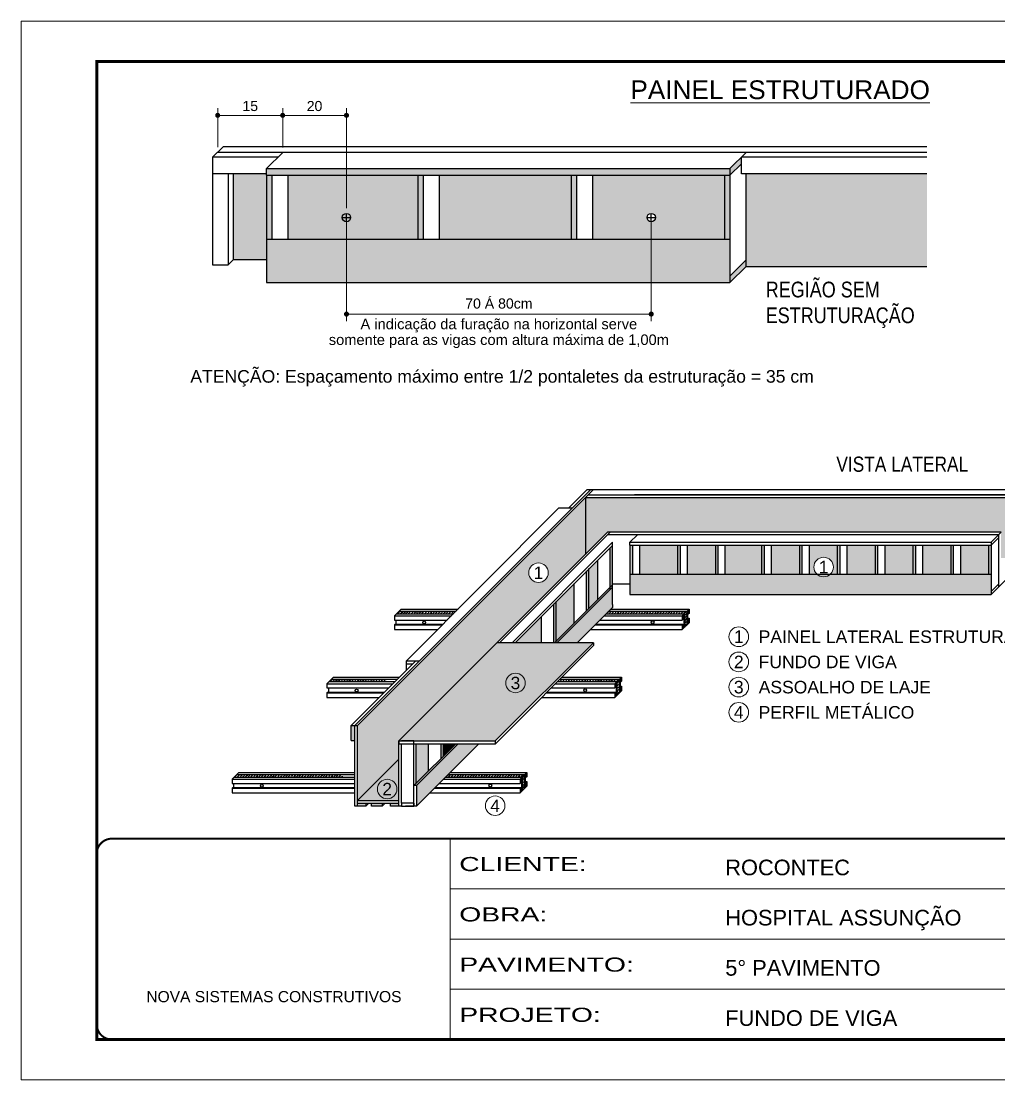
# Model space of a CAD drawing. Extents: x 1635 to 7875, y 358 to 2556.
# Drawn here: x 6390 to 7360, y 1506 to 2556 of the extents above; entities that cross this region are included whole.
import ezdxf
from ezdxf.enums import TextEntityAlignment as Align

# ---------------------------------------------------------------- set-up
doc = ezdxf.new("R2010")
doc.units = 0
doc.linetypes.add('CONTINUO', pattern=[0])
doc.linetypes.add('DASHED', pattern=[0.75, 0.5, -0.25])
for name, color, linetype, lineweight in [('CARIMBO', 255, 'Continuous', 9), ('Demarcação 1', 251, 'Continuous', 9), ('Folhas', 255, 'Continuous', 9), ('SARRAFO DE PRESSAO', 251, 'DASHED', 9)]:
    doc.layers.add(name, color=color, linetype=linetype, lineweight=lineweight)
doc.layers.add('COTA', color=241, linetype='Continuous')
doc.layers.add('Demarcação 2', color=254, linetype='Continuous', lineweight=9, true_color=0xe0e0e0)
doc.styles.add('ARIAL', font='arial.ttf')
doc.styles.add('CESAR1', font='arial.ttf', dxfattribs={"oblique": 15})
doc.styles.get("Standard").update_dxf_attribs({"font": 'arial.ttf'})
doc.styles.add('Tecnologia', font='')
doc.styles.add('texto', font='ARIALN.TTF')
doc.styles.get('Tecnologia').set_extended_font_data('Forgotten Futurist')
doc.dimstyles.new('1x', dxfattribs={"dimtxt": 10, "dimasz": 5, "dimexe": 7, "dimexo": 5, "dimgap": 4, "dimtad": 1, "dimdec": 1, "dimdsep": 46, "dimtxsty": 'Standard', "dimblk": 'DOT', "dimcen": 0.09, "dimclrd": 4, "dimclre": 4, "dimclrt": 2, "dimadec": 0, "dimazin": 2, "dimtfac": 1, "dimtdec": 1, "dimtmove": 0, "dimatfit": 3, "dimldrblk": 'DOT', "dimfxl": 1, "dimtolj": 1, "dimtzin": 0, "dimlwd": 9, "dimlwe": 9, "dimarcsym": 0})
pattern_1 = [(45, (4182.2747, 50195.6014), (0.99436891, 3.64601934), [4.6875, -0.9375, 0, -0.9375])]

# ---------------------------------------------------------------- blocks, each defined once
blk = doc.blocks.new('9999999999')
at = {"color": 30, "linetype": 'CONTINUO'}
for p, q in [((98564.6, 34230.2), (98564.6, 34429.4)), ((98564.6, 34379.6), (99584, 34379.6)), ((98564.6, 34329.8), (99488, 34329.8)), ((98564.6, 34280), (99488, 34280))]:
    blk.add_line(p, q, dxfattribs=at)
at = {"color": 30, "linetype": 'CONTINUO', "const_width": 2}
blk.add_lwpolyline([(99584, 34230.2), (99584, 34414.4, 0.414214), (99569, 34429.4), (98229, 34429.4, 0.414214), (98214, 34414.4), (98214, 34245.2, 0.414214), (98229, 34230.2), (99584, 34230.2)], format="xyb", dxfattribs=at)
at = {"layer": 'Folhas'}
blk.add_lwpolyline([(98139, 34190.2), (99624, 34190.2), (99624, 35240.2), (98139, 35240.2)], close=True, dxfattribs=at)
at = {"layer": 'Folhas', "color": 30, "const_width": 3}
blk.add_lwpolyline([(98214, 34230.2), (99584, 34230.2), (99584, 35200.2), (98214, 35200.2)], close=True, dxfattribs=at)
at = {"color": 7, "linetype": 'Continuous', "ltscale": 5, "style": 'ARIAL'}
for s, height, p in [('ROCONTEC', 15.48, (98837.7, 34393.1)), ('HOSPITAL ASSUNÇÃO', 15.483, (98837.7, 34343.3)), ('5° PAVIMENTO', 15.483, (98837.7, 34293.5)), ('NOVA SISTEMAS CONSTRUTIVOS', 11.059, (98263.2, 34267.2)), ('FUNDO DE VIGA', 15.483, (98837.7, 34243.7))]:
    blk.add_text(s, height=height, dxfattribs=at).set_placement(p)
at = {"layer": 'Folhas', "color": 7, "style": 'Tecnologia', "width": 1.5}
for s, p in [('CLIENTE:', (98573.7, 34397.2)), ('OBRA:', (98573.7, 34347.3)), ('PAVIMENTO:', (98573.7, 34297.5)), ('PROJETO:', (98573.7, 34247.7))]:
    blk.add_text(s, height=14, dxfattribs=at).set_placement(p)
blk = doc.blocks.new('_Dot')
at = {"color": 0, "linetype": 'ByBlock', "lineweight": -2}
blk.add_line((-0.5, 0), (-1, 0), dxfattribs=at)
at = {"color": 0, "linetype": 'ByBlock', "const_width": 0.5}
blk.add_lwpolyline([(-0.25, 0, 1), (0.25, 0, 1)], format="xyb", close=True, dxfattribs=at)
blk = doc.blocks.new('*D44')
at = {"layer": 'COTA', "color": 4, "lineweight": 9, "transparency": 16777216}
for p, q in [((6584.8, 2431.5), (6584.8, 2469.9)), ((6649.3, 2431.1), (6649.3, 2469.9)), ((6589.8, 2462.9), (6644.3, 2462.9))]:
    blk.add_line(p, q, dxfattribs=at)
at = {"layer": 'Defpoints', "color": 0, "transparency": 16777216}
for p in [(6649.3, 2462.9), (6584.8, 2426.5), (6649.3, 2426.1)]:
    blk.add_point(p, dxfattribs=at)
at = {"layer": 'COTA', "color": 4, "lineweight": 9, "transparency": 16777216, "xscale": 5, "yscale": 5, "zscale": 5, "rotation": 180}
blk.add_blockref('_Dot', (6584.8, 2462.9), dxfattribs=at)
at = {"layer": 'COTA', "color": 4, "lineweight": 9, "transparency": 16777216, "xscale": 5, "yscale": 5, "zscale": 5}
blk.add_blockref('_Dot', (6649.3, 2462.9), dxfattribs=at)
at = {"layer": 'COTA', "color": 2, "transparency": 16777216, "insert": (6617.1, 2472.1), "char_height": 10, "attachment_point": 5}
blk.add_mtext('\\A1;15', dxfattribs=at)
blk = doc.blocks.new('*D45')
at = {"layer": 'COTA', "color": 4, "lineweight": 9, "transparency": 16777216}
for p, q in [((6649.3, 2431.1), (6649.3, 2469.9)), ((6712.6, 2370.7), (6712.6, 2469.9)), ((6654.3, 2462.9), (6707.6, 2462.9))]:
    blk.add_line(p, q, dxfattribs=at)
at = {"layer": 'Defpoints', "color": 0, "transparency": 16777216}
for p in [(6712.6, 2462.9), (6649.3, 2426.1), (6712.6, 2365.7)]:
    blk.add_point(p, dxfattribs=at)
at = {"layer": 'COTA', "color": 4, "lineweight": 9, "transparency": 16777216, "xscale": 5, "yscale": 5, "zscale": 5, "rotation": 180}
blk.add_blockref('_Dot', (6649.3, 2462.9), dxfattribs=at)
at = {"layer": 'COTA', "color": 4, "lineweight": 9, "transparency": 16777216, "xscale": 5, "yscale": 5, "zscale": 5}
blk.add_blockref('_Dot', (6712.6, 2462.9), dxfattribs=at)
at = {"layer": 'COTA', "color": 2, "transparency": 16777216, "insert": (6680.9, 2472.1), "char_height": 10, "attachment_point": 5}
blk.add_mtext('\\A1;20', dxfattribs=at)
blk = doc.blocks.new('*D46')
at = {"layer": 'COTA', "color": 4, "lineweight": 9, "transparency": 16777216}
for p, q in [((6712.6, 2360.7), (6712.6, 2258.8)), ((7015, 2360.7), (7015, 2258.8)), ((6717.6, 2265.8), (7010, 2265.8))]:
    blk.add_line(p, q, dxfattribs=at)
at = {"layer": 'Defpoints', "color": 0, "transparency": 16777216}
for p in [(6712.6, 2365.7), (7015, 2365.7), (7015, 2265.8)]:
    blk.add_point(p, dxfattribs=at)
at = {"layer": 'COTA', "color": 4, "lineweight": 9, "transparency": 16777216, "xscale": 5, "yscale": 5, "zscale": 5, "rotation": 180}
blk.add_blockref('_Dot', (6712.6, 2265.8), dxfattribs=at)
at = {"layer": 'COTA', "color": 4, "lineweight": 9, "transparency": 16777216, "xscale": 5, "yscale": 5, "zscale": 5}
blk.add_blockref('_Dot', (7015, 2265.8), dxfattribs=at)
at = {"layer": 'COTA', "color": 2, "transparency": 16777216, "insert": (6863.8, 2276.2), "char_height": 10, "attachment_point": 5}
blk.add_mtext('\\A1;70 Á 80cm', dxfattribs=at)

msp = doc.modelspace()

# ---------------------------------------------------------------- hatches: boundary and pattern name
for points in [[(7104.46, 2414.93), (7104.46, 2421.31), (7093.11, 2410.05), (7093.11, 2403.67)], [(6935.51, 2339.96), (6940.84, 2339.96), (6940.84, 2403.67), (6935.51, 2403.67)], [(6720.98, 1857.79), (6717.31, 1857.79), (6717.31, 1842.94), (6720.98, 1842.94)]]:
    msp.add_hatch(color=256).paths.add_polyline_path(points)
at = {"linetype": 'ByBlock', "ltscale": 2}
for points in [[(7093.11, 2410.05), (6633.06, 2410.05), (6633.06, 2403.67), (7093.11, 2403.67)], [(6632.95, 2339.96), (6638.27, 2339.96), (6638.27, 2403.56), (6632.95, 2403.56)], [(6783.13, 2339.96), (6788.45, 2339.96), (6788.45, 2403.56), (6783.13, 2403.56)], [(6974.08, 1992.47), (6976.43, 1994.82), (6976.43, 2036.26), (6974.08, 2033.91)], [(6993.73, 2007.71), (6996.17, 2007.71), (6996.17, 2036.42), (6993.73, 2036.42)], [(7041.01, 2007.71), (7043.45, 2007.71), (7043.45, 2036.42), (7041.01, 2036.42)], [(7078.54, 2007.71), (7080.98, 2007.71), (7080.98, 2036.42), (7078.54, 2036.42)], [(7124.47, 2007.71), (7126.91, 2007.71), (7126.91, 2036.42), (7124.47, 2036.42)], [(7162.01, 2007.71), (7164.44, 2007.71), (7164.44, 2036.42), (7162.01, 2036.42)], [(7199.54, 2007.71), (7201.98, 2007.71), (7201.98, 2036.42), (7199.54, 2036.42)], [(7237.07, 2007.7), (7239.51, 2007.7), (7239.51, 2036.42), (7237.07, 2036.42)], [(7274.61, 2007.7), (7277.04, 2007.7), (7277.04, 2036.42), (7274.61, 2036.42)], [(7312.14, 2007.7), (7314.58, 2007.7), (7314.58, 2036.42), (7312.14, 2036.42)], [(7349.67, 2007.7), (7352.11, 2007.7), (7352.11, 2036.42), (7349.67, 2036.42)], [(6950.74, 1971.61), (6953.09, 1973.96), (6953.09, 2013.26), (6950.74, 2010.9)], [(6974.19, 1992.58), (6974.19, 1995.05), (6920.79, 1941.66), (6920.79, 1939.77), (6921.38, 1939.77)], [(6920.68, 1980.51), (6918.33, 1978.16), (6918.33, 1939.66), (6920.68, 1939.66)], [(6823.52, 1839.64), (6820.95, 1839.64), (6779.5, 1798.18), (6782.06, 1798.18)], [(6806.31, 1825), (6808.66, 1827.35), (6808.66, 1839.53), (6806.31, 1839.53)]]:
    msp.add_hatch(color=256, dxfattribs=at).paths.add_polyline_path(points)
h = msp.add_hatch(color=256)
h.paths.add_polyline_path([(7093.11, 2303.42), (7093.11, 2297.04), (7109.34, 2313.14), (7109.34, 2319.51)])
h.paths.add_polyline_path([(7087.79, 2339.96), (7093.11, 2339.96), (7093.11, 2403.67), (7087.79, 2403.67)])
at = {"linetype": 'Continuous', "ltscale": 1.5}
h = msp.add_hatch(dxfattribs=at)
h.set_pattern_fill('ANSI36', color=256, scale=15, style=0)
h.set_pattern_definition(pattern_1)
h.paths.add_polyline_path([(6764.74, 1971.09), (6762.24, 1968.59), (6818.8, 1968.59), (6821.29, 1971.09)])
h = msp.add_hatch(dxfattribs=at)
h.set_pattern_fill('ANSI36', color=256, scale=15, style=0)
h.set_pattern_definition(pattern_1)
h.paths.add_polyline_path([(7050.43, 1971.09), (6972.7, 1971.09), (6970.2, 1968.59), (7047.93, 1968.59)])
h.paths.add_polyline_path([(7050.43, 1971.09), (7047.93, 1968.59), (7047.93, 1954.97), (7050.43, 1957.48)])
h = msp.add_hatch(dxfattribs=at)
h.set_pattern_fill('ANSI36', color=256, scale=15, style=0)
h.set_pattern_definition(pattern_1)
h.paths.add_polyline_path([(6697.76, 1903.72), (6695.26, 1901.22), (6751.82, 1901.22), (6754.32, 1903.72)])
h = msp.add_hatch(dxfattribs=at)
h.set_pattern_fill('ANSI36', color=256, scale=15, style=0)
h.set_pattern_definition(pattern_1)
h.paths.add_polyline_path([(6983.45, 1903.72), (6980.95, 1901.22), (6980.95, 1887.6), (6983.45, 1890.11)])
h.paths.add_polyline_path([(6924.45, 1903.72), (6921.94, 1901.22), (6980.95, 1901.22), (6983.45, 1903.72)])
h = msp.add_hatch(dxfattribs=at)
h.set_pattern_fill('ANSI36', color=256, scale=15, style=0)
h.set_pattern_definition(pattern_1)
h.paths.add_polyline_path([(6603.69, 1809.1), (6601.18, 1806.59), (6708.66, 1806.59), (6708.66, 1809.1)])
h = msp.add_hatch(dxfattribs=at)
h.set_pattern_fill('ANSI36', color=256, scale=15, style=0)
h.set_pattern_definition(pattern_1)
h.paths.add_polyline_path([(6889.38, 1809.1), (6886.87, 1806.59), (6886.87, 1792.98), (6889.38, 1795.49)])
h.paths.add_polyline_path([(6813.28, 1809.1), (6810.77, 1806.59), (6886.87, 1806.59), (6889.38, 1809.1)])
at = {"linetype": 'ByBlock', "ltscale": 2}
h = msp.add_hatch(color=256, dxfattribs=at)
h.paths.add_polyline_path([(6731.76, 1780.8), (6723.54, 1780.8), (6723.54, 1777.89), (6731.76, 1777.89)])
h.paths.add_polyline_path([(6748.06, 1780.8), (6737.27, 1780.8), (6737.27, 1777.89), (6748.06, 1777.89)])
h.paths.add_polyline_path([(6764.61, 1780.8), (6756.39, 1780.8), (6756.39, 1777.89), (6764.61, 1777.89)])
at = {"layer": 'Demarcação 1'}
h = msp.add_hatch(color=256, dxfattribs=at)
h.paths.add_polyline_path([(6743.27, 1794.7, 1), (6762.63, 1794.7, 1)], flags=17)
h.paths.add_polyline_path([(6764.61, 1842.4), (6949.65, 2027.45), (6949.65, 2083.92), (6949.65, 2083.92), (6723.54, 1857.81), (6723.54, 1783.37), (6764.61, 1824.44)])
h.paths.add_polyline_path([(6893.47, 2009.24, -1), (6912.82, 2009.24, -1)], flags=16)
h.paths.add_polyline_path([(6745.07, 1785.45), (6760.83, 1785.45), (6760.83, 1804.01), (6745.07, 1804.01)], flags=24)
h.paths.add_polyline_path([(6895.27, 1999.99), (6911.02, 1999.99), (6911.02, 2018.54), (6895.27, 2018.54)], flags=24)
msp.add_hatch(color=256, dxfattribs=at).paths.add_polyline_path([(6949.65, 2027.45), (6971.59, 2049.38), (7362.15, 2049.38), (7362.15, 2023.76), (7381.37, 2023.76), (7381.37, 2083.92), (6949.65, 2083.92)])
h = msp.add_hatch(color=256, dxfattribs=at)
h.paths.add_polyline_path([(6723.54, 1783.37), (6764.61, 1783.37), (6764.61, 1824.44)])
h.paths.add_polyline_path([(6743.27, 1794.7, -1), (6762.63, 1794.7, -1)], flags=16)
h.paths.add_polyline_path([(6745.07, 1785.45), (6760.83, 1785.45), (6760.83, 1804.01), (6745.07, 1804.01)], flags=24)
at = {"layer": 'Demarcação 2'}
for points in [[(6633.06, 2403.68), (6633.06, 2403.68), (6633.06, 2404.74), (6600.06, 2404.74), (6600.06, 2319.52), (6633.06, 2319.51)], [(7109.34, 2404.74), (7109.34, 2313.14), (7288.62, 2313.13), (7288.62, 2404.74)], [(6654.61, 2339.96), (6783.24, 2339.96), (6783.24, 2403.67), (6654.61, 2403.67)], [(6804.79, 2339.96), (6935.51, 2339.96), (6935.51, 2403.67), (6804.79, 2403.67)], [(7093.11, 2339.96), (6633.06, 2339.96), (6633.06, 2303.42), (6633.06, 2297.05), (7093.11, 2297.04)], [(7003.7, 2007.71), (7041.11, 2007.71), (7041.11, 2036.53), (7003.7, 2036.53)], [(7050.98, 2007.71), (7078.65, 2007.71), (7078.65, 2036.53), (7050.98, 2036.53)], [(7088.51, 2007.71), (7124.58, 2007.71), (7124.58, 2036.53), (7088.51, 2036.53)], [(7134.45, 2007.71), (7162.11, 2007.71), (7162.11, 2036.53), (7134.45, 2036.53)], [(7209.51, 2007.71), (7237.18, 2007.7), (7237.18, 2036.53), (7209.51, 2036.53)], [(7247.05, 2007.7), (7274.71, 2007.7), (7274.71, 2036.53), (7247.05, 2036.53)], [(7284.58, 2007.7), (7312.25, 2007.7), (7312.25, 2036.53), (7284.58, 2036.53)], [(7322.11, 2007.7), (7349.78, 2007.7), (7349.78, 2036.53), (7322.11, 2036.53)], [(6953.2, 1974.07), (6961.87, 1982.73), (6961.87, 2021.7), (6953.2, 2013.03)], [(7352.22, 2007.7), (7192.55, 2007.71, -0.3830345), (7179.62, 2007.71), (6993.84, 2007.71), (6993.84, 1987.71), (7352.22, 1987.7)], [(6920.79, 1941.66), (6938.53, 1959.4), (6938.53, 1998.36), (6920.79, 1980.62)], [(6976.54, 1977.85), (6976.54, 1994.93), (6921.38, 1939.77), (6941.38, 1939.77), (6976.53, 1974.92)], [(6879.94, 1939.77), (6906.12, 1939.77), (6906.12, 1965.95)], [(6781.85, 1800.54), (6794.09, 1812.78), (6794.09, 1839.64), (6781.85, 1839.64)], [(6843.82, 1839.64), (6838.33, 1839.64), (6823.52, 1839.64), (6782.06, 1798.18), (6782.06, 1777.89)], [(6808.77, 1827.46), (6820.95, 1839.64), (6808.77, 1839.64)]]:
    msp.add_hatch(color=256, dxfattribs=at).paths.add_polyline_path(points)
h = msp.add_hatch(color=256, dxfattribs=at)
h.paths.add_polyline_path([(7010.84, 2361.5, -1), (7019.2, 2361.5, -1)], flags=16)
h.paths.add_polyline_path([(6957.06, 2339.96), (7087.79, 2339.96), (7087.79, 2403.67), (6957.06, 2403.67)])
h = msp.add_hatch(color=256, dxfattribs=at)
h.paths.add_polyline_path([(7195.76, 2014.91, -1), (7176.41, 2014.91, -1)], flags=16)
h.paths.add_polyline_path([(7178.21, 2005.65), (7193.96, 2005.65), (7193.96, 2024.21), (7178.21, 2024.21)], flags=24)
h.paths.add_polyline_path([(7171.98, 2007.71), (7199.65, 2007.71), (7199.65, 2036.53), (7171.98, 2036.53)])
h = msp.add_hatch(color=256, dxfattribs=at)
h.paths.add_polyline_path([(6764.61, 1842.4), (6767.18, 1842.4), (6779.5, 1842.4), (6860.25, 1842.4), (6957.61, 1939.77), (6861.97, 1939.77)])
h.paths.add_polyline_path([(6872.35, 1890.39), (6888.21, 1890.39), (6888.21, 1909.27), (6872.35, 1909.27)], flags=24)

# ---------------------------------------------------------------- linework, layer by layer
at = {"linetype": 'ByBlock', "ltscale": 2}
for p, q in [((6579.63, 2421.31), (6590.07, 2431.75)), ((6649.28, 2426.14), (6633.06, 2410.05)), ((7109.34, 2426.14), (7093.11, 2410.05)), ((6579.63, 2421.31), (6579.63, 2404.74)), ((7104.46, 2404.74), (7104.46, 2421.31)), ((6579.63, 2404.74), (6579.63, 2314.68)), ((6595.23, 2404.74), (6595.23, 2314.68)), ((6600.06, 2404.74), (6600.06, 2319.52)), ((6633.06, 2410.05), (7093.11, 2410.05)), ((6633.06, 2403.68), (6633.06, 2410.05)), ((7104.46, 2414.93), (7093.11, 2403.67)), ((7093.11, 2410.05), (7093.11, 2297.04)), ((7109.34, 2313.14), (7109.34, 2404.74)), ((6633.06, 2403.68), (6633.06, 2297.05)), ((6633.06, 2403.68), (6633.06, 2303.42)), ((6633.06, 2403.67), (7093.11, 2403.67)), ((6638.38, 2403.68), (6638.38, 2339.96)), ((6654.61, 2339.96), (6654.61, 2403.68)), ((6783.24, 2403.68), (6783.24, 2339.96)), ((6788.57, 2403.68), (6788.57, 2339.96)), ((6804.79, 2339.96), (6804.79, 2403.68)), ((6935.51, 2403.67), (6935.51, 2339.96)), ((6940.84, 2403.67), (6940.84, 2339.96)), ((6957.06, 2339.96), (6957.06, 2403.67)), ((7087.79, 2403.67), (7087.79, 2339.96)), ((6595.23, 2314.68), (6600.06, 2319.52)), ((6633.06, 2319.51), (6600.06, 2319.52)), ((6633.06, 2319.51), (6600.06, 2319.51)), ((7109.34, 2319.51), (7093.11, 2303.42)), ((7109.34, 2313.14), (7093.11, 2297.04)), ((6864.54, 1939.77), (6974.15, 2049.38)), ((7359.65, 2046.82), (7362.15, 2049.38)), ((7001.27, 2046.82), (6993.84, 2039.45)), ((6993.84, 2039.45), (7352.22, 2039.45)), ((6993.84, 2036.53), (6993.84, 2039.45)), ((7359.65, 2046.82), (7352.22, 2039.45)), ((7359.65, 2043.9), (7352.22, 2036.53)), ((7352.22, 2039.45), (7352.22, 2036.53)), ((7359.65, 2046.82), (7359.65, 1995.07)), ((6974.19, 1992.58), (6974.19, 2034.02)), ((6976.54, 1977.85), (6976.54, 2036.37)), ((6993.84, 2036.53), (7352.22, 2036.53)), ((6993.84, 2036.53), (6993.84, 1987.71)), ((6993.84, 2036.53), (6993.84, 2007.71)), ((6996.28, 2036.53), (6996.28, 2007.71)), ((7003.7, 2007.71), (7003.7, 2036.53)), ((7041.11, 2036.53), (7041.11, 2007.71)), ((7043.55, 2036.53), (7043.55, 2007.71)), ((7050.98, 2007.71), (7050.98, 2036.53)), ((7078.65, 2036.53), (7078.65, 2007.71)), ((7081.09, 2036.53), (7081.09, 2007.71)), ((7088.51, 2007.71), (7088.51, 2036.53)), ((7124.58, 2036.53), (7124.58, 2007.71)), ((7127.02, 2036.53), (7127.02, 2007.71)), ((7134.45, 2007.71), (7134.45, 2036.53)), ((7162.11, 2036.53), (7162.11, 2007.71)), ((7164.55, 2036.53), (7164.55, 2007.71)), ((7171.98, 2007.71), (7171.98, 2036.53)), ((7199.65, 2036.53), (7199.65, 2007.71)), ((7202.08, 2036.53), (7202.08, 2007.71)), ((7209.51, 2007.71), (7209.51, 2036.53)), ((7237.18, 2036.53), (7237.18, 2007.7)), ((7239.62, 2036.53), (7239.62, 2007.7)), ((7247.05, 2007.7), (7247.05, 2036.53)), ((7274.71, 2036.53), (7274.71, 2007.7)), ((7277.15, 2036.53), (7277.15, 2007.7)), ((7284.58, 2007.7), (7284.58, 2036.53)), ((7312.25, 2036.53), (7312.25, 2007.7)), ((7314.68, 2036.53), (7314.68, 2007.7)), ((7322.11, 2007.7), (7322.11, 2036.53)), ((7349.78, 2036.53), (7349.78, 2007.7)), ((7352.22, 2036.53), (7352.22, 1987.7)), ((6961.87, 1982.73), (6961.87, 2021.7)), ((6950.85, 1971.72), (6950.85, 2011.01)), ((6953.2, 1974.07), (6953.2, 2013.36)), ((6976.54, 1997.41), (6918.9, 1939.77)), ((6938.53, 1959.4), (6938.53, 1998.69)), ((6993.84, 1997.99), (6976.54, 1997.99)), ((7359.65, 1997.99), (7352.22, 1990.62)), ((7359.65, 1995.07), (7352.22, 1987.7)), ((7366.2, 2001.58), (7355.82, 1991.28)), ((7362.15, 1997.56), (7359.65, 1995.07)), ((6918.44, 1939.77), (6918.44, 1978.27)), ((6920.79, 1939.77), (6920.79, 1980.62)), ((6976.54, 1977.85), (6976.53, 1974.92)), ((6760.17, 1966.52), (6760.17, 1962.32)), ((6760.17, 1966.52), (6803.41, 1966.52)), ((6760.17, 1966.52), (6816.75, 1966.52)), ((6762.24, 1968.59), (6818.8, 1968.59)), ((6764.74, 1971.09), (6821.29, 1971.09)), ((6766.81, 1973.16), (6823.35, 1973.16)), ((6968.13, 1966.52), (7045.86, 1966.52)), ((6970.2, 1968.59), (7047.93, 1968.59)), ((6972.7, 1971.09), (7050.43, 1971.09)), ((6974.77, 1973.16), (7052.5, 1973.16)), ((7045.86, 1966.52), (7045.86, 1962.32)), ((7046.5, 1966.24), (7046.5, 1962.96)), ((7047.3, 1967.05), (7047.3, 1955.12)), ((7047.93, 1968.59), (7047.93, 1954.97)), ((7050.43, 1971.09), (7050.43, 1957.48)), ((7051.06, 1970.8), (7051.06, 1958.88)), ((7051.06, 1968.34), (7051.88, 1968.34)), ((7051.06, 1964.1), (7052.5, 1964.1)), ((7051.88, 1971.62), (7051.88, 1968.34)), ((6760.17, 1962.32), (6812.58, 1962.32)), ((6760.17, 1957.45), (6807.74, 1957.45)), ((6760.81, 1958.09), (6808.37, 1958.09)), ((6761.61, 1962.32), (6761.61, 1958.09)), ((6959.06, 1957.45), (7045.86, 1957.45)), ((6959.7, 1958.09), (7046.5, 1958.09)), ((6963.93, 1962.32), (7045.86, 1962.32)), ((7046.5, 1955.12), (7047.3, 1955.12)), ((7051.06, 1963.47), (7051.88, 1963.47)), ((7051.06, 1959.7), (7051.88, 1959.7)), ((7051.88, 1963.47), (7051.88, 1959.7)), ((6760.17, 1952.9), (6789.88, 1952.9)), ((6760.17, 1952.9), (6803.21, 1952.9)), ((6954.51, 1952.9), (7045.86, 1952.9)), ((6957.73, 1939.77), (6957.73, 1937)), ((6772.31, 1912.8), (6772.31, 1921.82)), ((6772.31, 1918.9), (6778.41, 1918.9)), ((6695.26, 1901.22), (6760.72, 1901.22)), ((6697.76, 1903.72), (6763.23, 1903.72)), ((6699.83, 1905.79), (6765.3, 1905.79)), ((6921.92, 1901.22), (6980.95, 1901.22)), ((6924.43, 1903.72), (6983.45, 1903.72)), ((6926.5, 1905.79), (6985.52, 1905.79)), ((6980.95, 1901.22), (6980.95, 1887.6)), ((6983.45, 1903.72), (6983.45, 1890.11)), ((6984.08, 1903.43), (6984.08, 1891.51)), ((6984.08, 1900.97), (6984.9, 1900.97)), ((6984.9, 1904.25), (6984.9, 1900.97)), ((6693.19, 1899.15), (6736.43, 1899.15)), ((6693.19, 1899.15), (6758.66, 1899.15)), ((6693.19, 1899.15), (6693.19, 1894.95)), ((6693.19, 1894.95), (6754.46, 1894.95)), ((6693.19, 1890.08), (6749.59, 1890.08)), ((6693.83, 1890.72), (6750.23, 1890.72)), ((6694.63, 1894.95), (6694.63, 1890.72)), ((6910.79, 1890.08), (6978.88, 1890.08)), ((6911.43, 1890.72), (6979.52, 1890.72)), ((6915.66, 1894.95), (6978.88, 1894.95)), ((6919.86, 1899.15), (6978.88, 1899.15)), ((6978.88, 1899.15), (6978.88, 1894.95)), ((6979.52, 1898.87), (6979.52, 1895.59)), ((6980.32, 1899.68), (6980.32, 1887.75)), ((6984.08, 1896.73), (6985.52, 1896.73)), ((6984.08, 1896.1), (6984.9, 1896.1)), ((6984.08, 1892.33), (6984.9, 1892.33)), ((6984.9, 1896.1), (6984.9, 1892.33)), ((6693.19, 1885.53), (6722.9, 1885.53)), ((6693.19, 1885.53), (6745.04, 1885.53)), ((6906.24, 1885.53), (6978.88, 1885.53)), ((6979.52, 1887.75), (6980.32, 1887.75)), ((6717.31, 1842.94), (6717.31, 1857.79)), ((6720.98, 1857.8), (6723.54, 1857.8)), ((6717.31, 1842.94), (6720.98, 1842.94)), ((6764.61, 1842.4), (6767.18, 1842.4)), ((6770.39, 1839.64), (6838.33, 1839.64)), ((6779.5, 1780.8), (6779.5, 1839.64)), ((6781.85, 1800.54), (6781.85, 1839.5)), ((6794.09, 1812.78), (6794.09, 1839.64)), ((6806.41, 1825.1), (6806.41, 1839.64)), ((6808.77, 1827.46), (6808.77, 1839.64)), ((6860.25, 1842.4), (6860.25, 1839.64)), ((6601.18, 1806.59), (6720.98, 1806.59)), ((6603.69, 1809.1), (6720.98, 1809.1)), ((6605.76, 1811.17), (6720.98, 1811.17)), ((6810.77, 1806.59), (6886.87, 1806.59)), ((6813.28, 1809.1), (6889.38, 1809.1)), ((6815.34, 1811.17), (6891.45, 1811.17)), ((6886.87, 1806.59), (6886.87, 1792.98)), ((6889.38, 1809.1), (6889.38, 1795.49)), ((6890, 1808.81), (6890, 1796.88)), ((6890, 1806.35), (6890.82, 1806.35)), ((6890.82, 1809.63), (6890.82, 1806.35)), ((6599.12, 1804.52), (6695.32, 1804.52)), ((6599.12, 1804.52), (6720.98, 1804.52)), ((6599.12, 1804.52), (6599.12, 1800.33)), ((6599.12, 1800.33), (6720.98, 1800.33)), ((6599.75, 1796.1), (6720.98, 1796.1)), ((6600.56, 1800.33), (6600.56, 1796.1)), ((6800.28, 1796.1), (6885.44, 1796.1)), ((6804.51, 1800.33), (6884.8, 1800.33)), ((6808.7, 1804.52), (6884.8, 1804.52)), ((6884.8, 1804.52), (6884.8, 1800.33)), ((6885.44, 1804.25), (6885.44, 1800.97)), ((6886.25, 1805.05), (6886.25, 1793.13)), ((6890, 1802.1), (6891.45, 1802.1)), ((6890, 1801.48), (6890.82, 1801.48)), ((6890, 1797.7), (6890.82, 1797.7)), ((6890.82, 1801.48), (6890.82, 1797.7)), ((6599.12, 1795.46), (6720.98, 1795.46)), ((6599.12, 1790.91), (6695.32, 1790.91)), ((6599.12, 1790.91), (6720.98, 1790.91)), ((6795.09, 1790.91), (6884.8, 1790.91)), ((6799.64, 1795.46), (6884.8, 1795.46)), ((6885.44, 1793.13), (6886.25, 1793.13)), ((6779.5, 1780.8), (6779.5, 1777.89))]:
    msp.add_line(p, q, dxfattribs=at)
for p, q in [((7288.62, 2426.14), (6584.46, 2426.14)), ((7288.62, 2431.75), (6590.07, 2431.75)), ((6644.41, 2421.31), (6579.63, 2421.31)), ((7288.62, 2421.31), (7104.46, 2421.31)), ((6633.06, 2404.74), (6579.63, 2404.74)), ((7288.62, 2404.74), (7104.46, 2404.74)), ((6632.93, 2339.96), (7093.11, 2339.96)), ((6579.63, 2314.68), (6595.23, 2314.68)), ((6633.06, 2297.05), (7093.11, 2297.04)), ((6954.7, 2091.53), (6720.98, 1857.8)), ((6957.27, 2091.53), (6723.54, 1857.8)), ((6951.04, 2091.53), (6932.95, 2073.44)), ((7388.98, 2091.53), (6951.04, 2091.53)), ((6949.65, 2083.92), (7381.37, 2083.92)), ((6949.65, 2083.92), (6949.65, 2027.45)), ((6952.22, 2086.48), (7383.93, 2086.48)), ((7383.93, 2086.48), (6998.32, 2086.48)), ((6923.05, 2073.44), (6772.31, 1921.82)), ((6936.61, 2073.44), (6923.05, 2073.44)), ((6971.59, 2049.38), (6764.61, 1842.4)), ((7362.15, 2049.38), (6971.59, 2049.38)), ((6876.86, 1939.77), (6976.54, 2039.45)), ((7359.65, 2046.82), (6971.59, 2046.82)), ((6976.54, 1987.7), (6976.54, 2039.45)), ((6879.94, 1939.77), (6976.54, 2036.37)), ((6993.84, 2007.71), (7352.22, 2007.7)), ((6976.53, 1994.92), (6921.38, 1939.77)), ((6993.84, 1987.71), (7352.22, 1987.7)), ((6976.53, 1974.92), (6941.38, 1939.77)), ((6766.81, 1973.16), (6760.17, 1966.52)), ((6906.12, 1939.77), (6906.12, 1965.95)), ((7052.5, 1973.16), (7045.86, 1966.52)), ((7047.3, 1967.05), (7046.5, 1966.24)), ((7051.88, 1971.62), (7051.06, 1970.8)), ((7052.5, 1968.97), (7051.88, 1968.34)), ((7052.5, 1964.1), (7051.88, 1963.47)), ((7046.5, 1962.96), (7045.86, 1962.32)), ((7052.5, 1959.55), (7045.86, 1952.9)), ((7047.3, 1955.12), (7046.5, 1954.32)), ((7051.88, 1959.7), (7051.06, 1958.88)), ((6860.25, 1842.4), (6957.61, 1939.77)), ((6860.37, 1839.64), (6957.73, 1937)), ((6957.73, 1939.77), (6861.97, 1939.77)), ((6781.33, 1921.82), (6717.31, 1857.8)), ((6772.31, 1921.82), (6784.99, 1921.82)), ((6699.83, 1905.79), (6693.19, 1899.15)), ((6985.52, 1905.79), (6978.88, 1899.15)), ((6984.9, 1904.25), (6984.08, 1903.43)), ((6985.52, 1901.6), (6984.9, 1900.97)), ((6979.52, 1895.59), (6978.88, 1894.95)), ((6985.52, 1892.18), (6978.88, 1885.53)), ((6980.32, 1899.68), (6979.52, 1898.87)), ((6984.9, 1892.33), (6984.08, 1891.51)), ((6985.52, 1896.73), (6984.9, 1896.1)), ((6980.32, 1887.75), (6979.52, 1886.95)), ((6717.31, 1857.79), (6720.98, 1857.79)), ((6720.98, 1780.8), (6720.98, 1857.8)), ((6723.54, 1777.89), (6723.54, 1857.8)), ((6764.61, 1777.89), (6764.61, 1842.4)), ((6764.61, 1842.4), (6860.25, 1842.4)), ((6764.61, 1842.4), (6764.61, 1839.64)), ((6764.61, 1839.64), (6771.52, 1839.64)), ((6779.5, 1842.4), (6767.18, 1842.4)), ((6767.18, 1780.8), (6767.18, 1839.64)), ((6767.18, 1839.64), (6767.18, 1839.32)), ((6779.5, 1777.89), (6779.5, 1842.4)), ((6820.95, 1839.64), (6779.5, 1798.18)), ((6843.82, 1839.64), (6782.06, 1777.89)), ((6823.52, 1839.64), (6782.06, 1798.18)), ((6838.33, 1839.64), (6860.37, 1839.64)), ((6764.61, 1824.44), (6723.54, 1783.37)), ((6605.76, 1811.17), (6599.12, 1804.52)), ((6891.45, 1811.17), (6884.8, 1804.52)), ((6890.82, 1809.63), (6890, 1808.81)), ((6891.45, 1806.98), (6890.82, 1806.35)), ((6782.06, 1798.18), (6779.5, 1798.18)), ((6782.06, 1798.18), (6782.06, 1777.89)), ((6885.44, 1800.97), (6884.8, 1800.33)), ((6891.45, 1797.55), (6884.8, 1790.91)), ((6886.25, 1805.05), (6885.44, 1804.25)), ((6890.82, 1797.7), (6890, 1796.88)), ((6891.45, 1802.1), (6890.82, 1801.48)), ((6886.25, 1793.13), (6885.44, 1792.32)), ((6720.98, 1777.89), (6720.98, 1780.8)), ((6731.76, 1777.89), (6720.98, 1777.89)), ((6723.54, 1783.37), (6764.61, 1783.37)), ((6723.54, 1780.8), (6764.61, 1780.8)), ((6723.54, 1780.8), (6731.76, 1780.8)), ((6731.76, 1780.8), (6731.76, 1777.89)), ((6731.76, 1777.89), (6734.68, 1780.8)), ((6737.27, 1780.8), (6748.06, 1780.8)), ((6737.27, 1777.89), (6737.27, 1780.8)), ((6748.06, 1777.89), (6737.27, 1777.89)), ((6748.06, 1777.89), (6750.98, 1780.8)), ((6748.06, 1780.8), (6748.06, 1777.89)), ((6756.39, 1780.8), (6764.61, 1780.8)), ((6756.39, 1777.89), (6756.39, 1780.8)), ((6767.18, 1777.89), (6756.39, 1777.89)), ((6767.18, 1780.8), (6767.18, 1777.89)), ((6779.5, 1780.8), (6767.18, 1780.8)), ((6767.18, 1777.89), (6779.5, 1777.89)), ((6782.06, 1777.89), (6771.28, 1777.89))]:
    msp.add_line(p, q)
at = {"linetype": 'Continuous', "ltscale": 1.5}
for p, q in [((6712.56, 2357.31), (6712.56, 2365.68)), ((7015.02, 2357.31), (7015.02, 2365.68)), ((6708.38, 2361.5), (6716.75, 2361.5)), ((7010.84, 2361.5), (7019.2, 2361.5)), ((7109.34, 2313.14), (7288.62, 2313.13))]:
    msp.add_line(p, q, dxfattribs=at)
at = {"ltscale": 2}
for p, q in [((7052.5, 1973.16), (7052.5, 1968.97)), ((7052.5, 1964.1), (7052.5, 1959.55)), ((6760.81, 1958.09), (6760.17, 1957.45)), ((6760.17, 1957.45), (6760.17, 1952.9)), ((7046.5, 1958.09), (7045.86, 1957.45)), ((7045.86, 1957.45), (7045.86, 1952.9)), ((7046.5, 1958.09), (7046.5, 1954.32)), ((6985.52, 1905.79), (6985.52, 1901.6)), ((6693.83, 1890.72), (6693.19, 1890.08)), ((6693.19, 1890.08), (6693.19, 1885.53)), ((6979.52, 1890.72), (6978.88, 1890.08)), ((6978.88, 1890.08), (6978.88, 1885.53)), ((6979.52, 1890.72), (6979.52, 1886.95)), ((6985.52, 1896.73), (6985.52, 1892.18)), ((6891.45, 1811.17), (6891.45, 1806.98)), ((6599.75, 1796.1), (6599.12, 1795.46)), ((6885.44, 1796.1), (6884.8, 1795.46)), ((6885.44, 1796.1), (6885.44, 1792.32)), ((6891.45, 1802.1), (6891.45, 1797.55)), ((6599.12, 1795.46), (6599.12, 1790.91)), ((6884.8, 1795.46), (6884.8, 1790.91))]:
    msp.add_line(p, q, dxfattribs=at)
at = {"linetype": 'Continuous', "ltscale": 1.5}
for centre in [(6712.56, 2361.5), (7015.02, 2361.5)]:
    msp.add_circle(centre, 4.18, dxfattribs=at)
at = {"linetype": 'ByBlock', "ltscale": 2}
for centre in [(6789.62, 1959.93), (7016.4, 1960.13), (6722.64, 1892.56), (6949.42, 1892.76), (6628.57, 1797.94), (6855.35, 1798.13)]:
    msp.add_circle(centre, 1.38, dxfattribs=at)
at = {"layer": 'CARIMBO'}
for centre, radius in [((6903.14, 2009.24), 9.68), ((7186.08, 2014.91), 9.68), ((7101.87, 1945.8), 9.77), ((7101.87, 1920.8), 9.77), ((6880.28, 1899.92), 9.68), ((7101.87, 1895.8), 9.77), ((7101.87, 1870.8), 9.77), ((6752.95, 1794.7), 9.68), ((6860.1, 1778.15), 9.68)]:
    msp.add_circle(centre, radius, dxfattribs=at)

# ---------------------------------------------------------------- block references
at = {"layer": 'SARRAFO DE PRESSAO', "color": 6, "linetype": 'ByBlock'}
msp.add_blockref('9999999999', (-91749.21, -32683.89), dxfattribs=at)

# ---------------------------------------------------------------- texts
at = {"layer": 'CARIMBO', "linetype": 'Continuous', "ltscale": 2, "style": 'ARIAL'}
msp.add_text('%%UPAINEL ESTRUTURADO', height=18.59, dxfattribs=at).set_placement((7142.93, 2478.98), align=Align.CENTER)
at = {"layer": 'CARIMBO', "linetype": 'Continuous', "ltscale": 2, "style": 'texto'}
for s, height, p in [('REGIÃO SEM', 15.6, (7128.59, 2282.35)), ('ESTRUTURAÇÃO', 15.6, (7128.59, 2256.79)), ('VISTA LATERAL', 15, (7198.69, 2109.42))]:
    msp.add_text(s, height=height, dxfattribs=at).set_placement(p)
at = {"layer": 'CARIMBO', "color": 2, "style": 'ARIAL'}
for s, height, p in [('A indicação da furação na horizontal serve', 10.4, (6863.79, 2255.97)), ('somente para as vigas com altura máxima de 1,00m', 10.4, (6863.79, 2240.37)), ('ATENÇÃO: Espaçamento máximo entre 1/2 pontaletes da estruturação = 35 cm  ', 12.48, (6871.81, 2204))]:
    msp.add_text(s, height=height, dxfattribs=at).set_placement(p, align=Align.MIDDLE_CENTER)
at = {"layer": 'CARIMBO', "style": 'ARIAL'}
for s, height, p in [('1', 12.32, (7186.08, 2014.91)), ('1', 12.32, (6903.14, 2009.24)), ('1', 12.44, (7101.87, 1945.8)), ('2', 12.44, (7101.87, 1920.8)), ('3', 12.32, (6880.28, 1899.92)), ('3', 12.44, (7101.87, 1895.8)), ('4', 12.44, (7101.87, 1870.8)), ('2', 12.32, (6752.95, 1794.7)), ('4', 12.32, (6860.1, 1778.15))]:
    msp.add_text(s, height=height, dxfattribs=at).set_placement(p, align=Align.MIDDLE_CENTER)
at = {"layer": 'CARIMBO', "style": 'CESAR1'}
for s, p in [('PAINEL LATERAL ESTRUTURADO', (7121.64, 1945.8)), ('FUNDO DE VIGA', (7121.64, 1920.8)), ('ASSOALHO DE LAJE', (7121.64, 1895.8)), ('PERFIL METÁLICO', (7121.64, 1870.8))]:
    msp.add_text(s, height=12.436, dxfattribs=at).set_placement(p, align=Align.MIDDLE_LEFT)

# ---------------------------------------------------------------- dimensions: what is measured, and where the dimension line sits
at = {"layer": 'COTA'}
for base, p1, p2, text, picture, middle in [((6649.28, 2462.95), (6584.85, 2426.53), (6649.28, 2426.14), '15', '*D44', (6617.07, 2472.05)), ((6712.56, 2462.95), (6649.28, 2426.14), (6712.56, 2365.68), '20', '*D45', (6680.92, 2472.05)), ((7015.02, 2265.85), (6712.56, 2365.68), (7015.02, 2365.68), '70 Á 80cm', '*D46', (6863.79, 2276.19))]:
    dim = msp.add_linear_dim(base=base, p1=p1, p2=p2, text=text, dimstyle='1x', dxfattribs=at)
    dim.commit()
    dim.dimension.update_dxf_attribs({"geometry": picture, "text_midpoint": middle})

doc.saveas('drawing.dxf')
